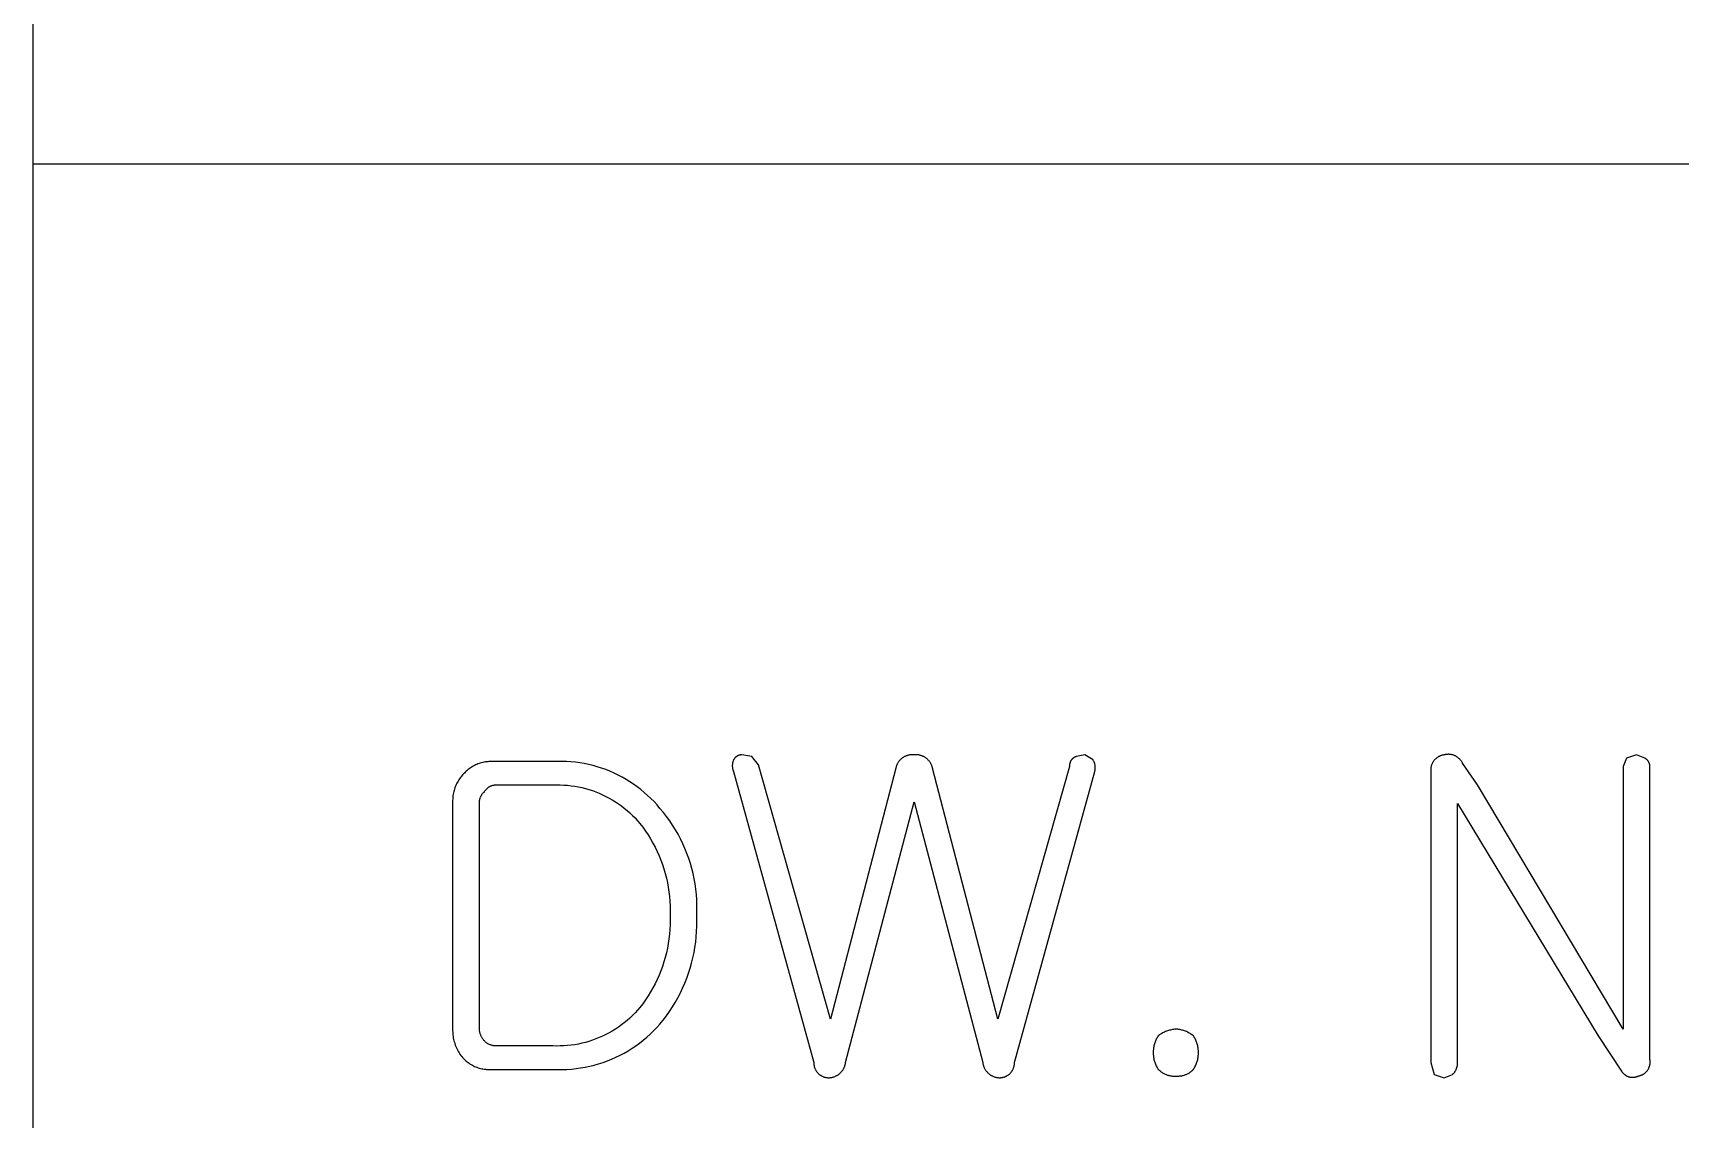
# Model space of a CAD drawing. Header units: millimetres. Extents: x 3033 to 5773, y 123 to 1487.
# Drawn here: x 3984.4 to 4035.1, y 318.4 to 351.9 of the extents above; entities that cross this region are included whole.
import ezdxf

# ---------------------------------------------------------------- set-up
doc = ezdxf.new("R2010")
doc.units = ezdxf.units.MM
doc.header["$MEASUREMENT"] = 0
doc.layers.add('____', color=5, linetype='Continuous')
doc.layers.add('TEX', color=70, linetype='Continuous')

msp = doc.modelspace()

# ---------------------------------------------------------------- linework, layer by layer
at = {"layer": '____'}
msp.add_line((3984.363, 385.348), (3984.363, 122.848), dxfattribs=at)
at = {"layer": 'TEX'}
for p, q in [((3984.363, 347.848), (4363.085, 347.848)), ((4005.998, 329.537), (4005.992, 329.53)), ((4006.005, 329.544), (4005.998, 329.537)), ((4006.011, 329.551), (4006.005, 329.544)), ((4006.018, 329.558), (4006.011, 329.551)), ((4006.025, 329.565), (4006.018, 329.558)), ((4006.032, 329.571), (4006.025, 329.565)), ((4006.04, 329.577), (4006.032, 329.571)), ((4006.048, 329.583), (4006.04, 329.577)), ((4006.055, 329.588), (4006.048, 329.583)), ((4006.063, 329.593), (4006.055, 329.588)), ((4006.072, 329.598), (4006.063, 329.593)), ((4006.08, 329.603), (4006.072, 329.598)), ((4006.089, 329.607), (4006.08, 329.603)), ((4006.097, 329.611), (4006.089, 329.607)), ((4006.106, 329.615), (4006.097, 329.611)), ((4006.115, 329.619), (4006.106, 329.615)), ((4006.124, 329.622), (4006.115, 329.619)), ((4006.133, 329.625), (4006.124, 329.622)), ((4006.143, 329.627), (4006.133, 329.625)), ((4006.152, 329.629), (4006.143, 329.627)), ((4006.161, 329.631), (4006.152, 329.629)), ((4006.171, 329.633), (4006.161, 329.631)), ((4006.18, 329.634), (4006.171, 329.633)), ((4006.19, 329.635), (4006.18, 329.634)), ((4006.199, 329.636), (4006.19, 329.635)), ((4006.209, 329.636), (4006.199, 329.636)), ((4006.219, 329.636), (4006.209, 329.636)), ((4006.528, 329.585), (4006.219, 329.636)), ((4006.734, 329.327), (4006.528, 329.585)), ((4011.158, 329.534), (4011.143, 329.523)), ((4011.172, 329.545), (4011.158, 329.534)), ((4011.187, 329.555), (4011.172, 329.545)), ((4011.202, 329.564), (4011.187, 329.555)), ((4011.217, 329.573), (4011.202, 329.564)), ((4011.233, 329.582), (4011.217, 329.573)), ((4011.249, 329.59), (4011.233, 329.582)), ((4011.266, 329.597), (4011.249, 329.59)), ((4011.282, 329.604), (4011.266, 329.597)), ((4011.299, 329.61), (4011.282, 329.604)), ((4011.316, 329.615), (4011.299, 329.61)), ((4011.333, 329.621), (4011.316, 329.615)), ((4011.35, 329.625), (4011.333, 329.621)), ((4011.368, 329.629), (4011.35, 329.625)), ((4011.385, 329.632), (4011.368, 329.629)), ((4011.403, 329.635), (4011.385, 329.632)), ((4011.421, 329.637), (4011.403, 329.635)), ((4011.439, 329.638), (4011.421, 329.637)), ((4011.456, 329.639), (4011.439, 329.638)), ((4011.474, 329.639), (4011.456, 329.639)), ((4011.492, 329.639), (4011.474, 329.639)), ((4011.51, 329.638), (4011.492, 329.639)), ((4011.528, 329.636), (4011.51, 329.638)), ((4011.546, 329.638), (4011.528, 329.636)), ((4011.564, 329.639), (4011.546, 329.638)), ((4011.581, 329.639), (4011.564, 329.639)), ((4011.599, 329.639), (4011.581, 329.639)), ((4011.617, 329.638), (4011.599, 329.639)), ((4011.635, 329.637), (4011.617, 329.638)), ((4011.653, 329.635), (4011.635, 329.637)), ((4011.67, 329.632), (4011.653, 329.635)), ((4011.688, 329.629), (4011.67, 329.632)), ((4011.705, 329.625), (4011.688, 329.629)), ((4011.723, 329.621), (4011.705, 329.625)), ((4011.74, 329.615), (4011.723, 329.621)), ((4011.757, 329.61), (4011.74, 329.615)), ((4011.774, 329.604), (4011.757, 329.61)), ((4011.79, 329.597), (4011.774, 329.604)), ((4011.807, 329.59), (4011.79, 329.597)), ((4011.823, 329.582), (4011.807, 329.59)), ((4011.838, 329.573), (4011.823, 329.582)), ((4011.854, 329.564), (4011.838, 329.573)), ((4011.869, 329.555), (4011.854, 329.564)), ((4011.884, 329.545), (4011.869, 329.555)), ((4011.898, 329.534), (4011.884, 329.545)), ((4011.912, 329.523), (4011.898, 329.534)), ((4016.433, 329.538), (4016.425, 329.532)), ((4016.441, 329.544), (4016.433, 329.538)), ((4016.449, 329.549), (4016.441, 329.544)), ((4016.457, 329.554), (4016.449, 329.549)), ((4016.465, 329.559), (4016.457, 329.554)), ((4016.474, 329.564), (4016.465, 329.559)), ((4016.483, 329.568), (4016.474, 329.564)), ((4016.491, 329.572), (4016.483, 329.568)), ((4016.5, 329.576), (4016.491, 329.572)), ((4016.509, 329.579), (4016.5, 329.576)), ((4016.519, 329.582), (4016.509, 329.579)), ((4016.528, 329.585), (4016.519, 329.582)), ((4016.786, 329.636), (4016.528, 329.585)), ((4017.043, 329.482), (4016.786, 329.636)), ((4027.63, 329.538), (4027.618, 329.528)), ((4027.643, 329.548), (4027.63, 329.538)), ((4027.657, 329.557), (4027.643, 329.548)), ((4027.67, 329.566), (4027.657, 329.557)), ((4027.684, 329.575), (4027.67, 329.566)), ((4027.698, 329.583), (4027.684, 329.575)), ((4027.713, 329.59), (4027.698, 329.583)), ((4027.727, 329.597), (4027.713, 329.59)), ((4027.742, 329.604), (4027.727, 329.597)), ((4027.758, 329.61), (4027.742, 329.604)), ((4027.773, 329.615), (4027.758, 329.61)), ((4027.788, 329.62), (4027.773, 329.615)), ((4027.804, 329.624), (4027.788, 329.62)), ((4027.82, 329.628), (4027.804, 329.624)), ((4027.836, 329.631), (4027.82, 329.628)), ((4027.852, 329.634), (4027.836, 329.631)), ((4027.868, 329.636), (4027.852, 329.634)), ((4027.884, 329.64), (4027.868, 329.636)), ((4027.901, 329.644), (4027.884, 329.64)), ((4027.918, 329.647), (4027.901, 329.644)), ((4027.934, 329.649), (4027.918, 329.647)), ((4027.951, 329.651), (4027.934, 329.649)), ((4027.968, 329.652), (4027.951, 329.651)), ((4027.985, 329.653), (4027.968, 329.652)), ((4028.002, 329.653), (4027.985, 329.653)), ((4028.019, 329.653), (4028.002, 329.653)), ((4028.035, 329.652), (4028.019, 329.653)), ((4028.052, 329.65), (4028.035, 329.652)), ((4028.069, 329.648), (4028.052, 329.65)), ((4028.086, 329.645), (4028.069, 329.648)), ((4028.102, 329.641), (4028.086, 329.645)), ((4028.119, 329.638), (4028.102, 329.641)), ((4028.135, 329.633), (4028.119, 329.638)), ((4028.151, 329.628), (4028.135, 329.633)), ((4028.167, 329.622), (4028.151, 329.628)), ((4028.183, 329.616), (4028.167, 329.622)), ((4028.198, 329.609), (4028.183, 329.616)), ((4028.213, 329.602), (4028.198, 329.609)), ((4028.228, 329.594), (4028.213, 329.602)), ((4028.243, 329.586), (4028.228, 329.594)), ((4028.257, 329.577), (4028.243, 329.586)), ((4028.271, 329.568), (4028.257, 329.577)), ((4028.285, 329.558), (4028.271, 329.568)), ((4028.299, 329.548), (4028.285, 329.558)), ((4028.312, 329.537), (4028.299, 329.548)), ((4028.324, 329.526), (4028.312, 329.537)), ((4033.487, 329.533), (4033.384, 329.275)), ((4033.796, 329.636), (4033.487, 329.533)), ((4034.054, 329.533), (4033.796, 329.636)), ((4034.062, 329.529), (4034.054, 329.533)), ((3997.636, 329.047), (3997.61, 329.018)), ((3997.662, 329.076), (3997.636, 329.047)), ((3997.689, 329.104), (3997.662, 329.076)), ((3997.717, 329.131), (3997.689, 329.104)), ((3997.746, 329.157), (3997.717, 329.131)), ((3997.776, 329.182), (3997.746, 329.157)), ((3997.807, 329.206), (3997.776, 329.182)), ((3997.839, 329.228), (3997.807, 329.206)), ((3997.871, 329.25), (3997.839, 329.228)), ((3997.904, 329.271), (3997.871, 329.25)), ((3997.938, 329.29), (3997.904, 329.271)), ((3997.973, 329.308), (3997.938, 329.29)), ((3998.008, 329.326), (3997.973, 329.308)), ((3998.043, 329.341), (3998.008, 329.326)), ((3998.08, 329.356), (3998.043, 329.341)), ((3998.116, 329.369), (3998.08, 329.356)), ((3998.153, 329.381), (3998.116, 329.369)), ((3998.191, 329.392), (3998.153, 329.381)), ((3998.229, 329.402), (3998.191, 329.392)), ((3998.267, 329.41), (3998.229, 329.402)), ((3998.305, 329.417), (3998.267, 329.41)), ((3998.344, 329.422), (3998.305, 329.417)), ((3998.382, 329.426), (3998.344, 329.422)), ((3998.421, 329.429), (3998.382, 329.426)), ((3998.46, 329.431), (3998.421, 329.429)), ((3998.499, 329.431), (3998.46, 329.431)), ((3998.538, 329.43), (3998.499, 329.431)), ((4000.394, 329.43), (3998.538, 329.43)), ((4000.532, 329.435), (4000.394, 329.43)), ((4000.671, 329.436), (4000.532, 329.435)), ((4000.809, 329.432), (4000.671, 329.436)), ((4000.947, 329.423), (4000.809, 329.432)), ((4001.085, 329.409), (4000.947, 329.423)), ((4001.222, 329.39), (4001.085, 329.409)), ((4001.358, 329.367), (4001.222, 329.39)), ((4001.494, 329.339), (4001.358, 329.367)), ((4001.628, 329.306), (4001.494, 329.339)), ((4001.761, 329.269), (4001.628, 329.306)), ((4001.893, 329.227), (4001.761, 329.269)), ((4002.023, 329.18), (4001.893, 329.227)), ((4002.152, 329.129), (4002.023, 329.18)), ((4002.279, 329.074), (4002.152, 329.129)), ((4002.404, 329.014), (4002.279, 329.074)), ((4005.923, 329.323), (4005.922, 329.309)), ((4005.922, 329.309), (4005.922, 329.294)), ((4005.922, 329.294), (4005.923, 329.279)), ((4005.924, 329.338), (4005.923, 329.323)), ((4005.923, 329.279), (4005.924, 329.264)), ((4005.925, 329.353), (4005.924, 329.338)), ((4005.924, 329.264), (4005.925, 329.249)), ((4005.927, 329.368), (4005.925, 329.353)), ((4005.925, 329.249), (4005.927, 329.234)), ((4005.93, 329.382), (4005.927, 329.368)), ((4005.927, 329.234), (4005.93, 329.22)), ((4005.933, 329.397), (4005.93, 329.382)), ((4005.93, 329.22), (4005.933, 329.205)), ((4005.936, 329.411), (4005.933, 329.397)), ((4005.933, 329.205), (4005.936, 329.191)), ((4005.94, 329.426), (4005.936, 329.411)), ((4005.936, 329.191), (4005.94, 329.176)), ((4005.945, 329.44), (4005.94, 329.426)), ((4005.94, 329.176), (4005.945, 329.162)), ((4005.95, 329.454), (4005.945, 329.44)), ((4005.945, 329.162), (4005.95, 329.148)), ((4005.955, 329.468), (4005.95, 329.454)), ((4005.95, 329.148), (4005.955, 329.134)), ((4005.961, 329.482), (4005.955, 329.468)), ((4005.955, 329.134), (4005.961, 329.121)), ((4005.965, 329.49), (4005.961, 329.482)), ((4005.961, 329.121), (4008.435, 320.152)), ((4005.97, 329.498), (4005.965, 329.49)), ((4005.975, 329.506), (4005.97, 329.498)), ((4005.981, 329.514), (4005.975, 329.506)), ((4005.986, 329.522), (4005.981, 329.514)), ((4005.992, 329.53), (4005.986, 329.522)), ((4008.951, 321.492), (4006.734, 329.327)), ((4010.961, 329.224), (4008.951, 321.492)), ((4010.965, 329.241), (4010.961, 329.224)), ((4010.969, 329.259), (4010.965, 329.241)), ((4010.974, 329.276), (4010.969, 329.259)), ((4010.98, 329.293), (4010.974, 329.276)), ((4010.986, 329.309), (4010.98, 329.293)), ((4010.993, 329.326), (4010.986, 329.309)), ((4011.001, 329.342), (4010.993, 329.326)), ((4011.009, 329.358), (4011.001, 329.342)), ((4011.017, 329.374), (4011.009, 329.358)), ((4011.026, 329.389), (4011.017, 329.374)), ((4011.036, 329.404), (4011.026, 329.389)), ((4011.046, 329.419), (4011.036, 329.404)), ((4011.056, 329.434), (4011.046, 329.419)), ((4011.068, 329.448), (4011.056, 329.434)), ((4011.079, 329.461), (4011.068, 329.448)), ((4011.091, 329.475), (4011.079, 329.461)), ((4011.104, 329.487), (4011.091, 329.475)), ((4011.116, 329.5), (4011.104, 329.487)), ((4011.13, 329.512), (4011.116, 329.5)), ((4011.143, 329.523), (4011.13, 329.512)), ((4011.926, 329.512), (4011.912, 329.523)), ((4011.939, 329.5), (4011.926, 329.512)), ((4011.952, 329.487), (4011.939, 329.5)), ((4011.965, 329.475), (4011.952, 329.487)), ((4011.977, 329.461), (4011.965, 329.475)), ((4011.988, 329.448), (4011.977, 329.461)), ((4011.999, 329.434), (4011.988, 329.448)), ((4012.01, 329.419), (4011.999, 329.434)), ((4012.02, 329.404), (4012.01, 329.419)), ((4012.03, 329.389), (4012.02, 329.404)), ((4012.039, 329.374), (4012.03, 329.389)), ((4012.047, 329.358), (4012.039, 329.374)), ((4012.055, 329.342), (4012.047, 329.358)), ((4012.062, 329.326), (4012.055, 329.342)), ((4012.069, 329.309), (4012.062, 329.326)), ((4012.076, 329.293), (4012.069, 329.309)), ((4012.081, 329.276), (4012.076, 329.293)), ((4012.086, 329.259), (4012.081, 329.276)), ((4012.091, 329.241), (4012.086, 329.259)), ((4012.095, 329.224), (4012.091, 329.241)), ((4014.105, 321.492), (4012.095, 329.224)), ((4016.322, 329.275), (4014.105, 321.492)), ((4014.621, 320.152), (4017.095, 329.121)), ((4016.32, 329.324), (4016.319, 329.314)), ((4016.319, 329.314), (4016.319, 329.304)), ((4016.319, 329.304), (4016.32, 329.295)), ((4016.321, 329.343), (4016.32, 329.333)), ((4016.32, 329.333), (4016.32, 329.324)), ((4016.32, 329.295), (4016.321, 329.285)), ((4016.322, 329.352), (4016.321, 329.343)), ((4016.321, 329.285), (4016.322, 329.275)), ((4016.324, 329.362), (4016.322, 329.352)), ((4016.326, 329.371), (4016.324, 329.362)), ((4016.328, 329.381), (4016.326, 329.371)), ((4016.33, 329.39), (4016.328, 329.381)), ((4016.333, 329.399), (4016.33, 329.39)), ((4016.336, 329.408), (4016.333, 329.399)), ((4016.34, 329.417), (4016.336, 329.408)), ((4016.344, 329.426), (4016.34, 329.417)), ((4016.348, 329.435), (4016.344, 329.426)), ((4016.352, 329.444), (4016.348, 329.435)), ((4016.357, 329.452), (4016.352, 329.444)), ((4016.362, 329.461), (4016.357, 329.452)), ((4016.367, 329.469), (4016.362, 329.461)), ((4016.372, 329.477), (4016.367, 329.469)), ((4016.378, 329.484), (4016.372, 329.477)), ((4016.384, 329.492), (4016.378, 329.484)), ((4016.39, 329.499), (4016.384, 329.492)), ((4016.397, 329.506), (4016.39, 329.499)), ((4016.404, 329.513), (4016.397, 329.506)), ((4016.411, 329.52), (4016.404, 329.513)), ((4016.418, 329.526), (4016.411, 329.52)), ((4016.425, 329.532), (4016.418, 329.526)), ((4017.051, 329.468), (4017.043, 329.482)), ((4017.059, 329.454), (4017.051, 329.468)), ((4017.066, 329.44), (4017.059, 329.454)), ((4017.073, 329.426), (4017.066, 329.44)), ((4017.079, 329.412), (4017.073, 329.426)), ((4017.084, 329.397), (4017.079, 329.412)), ((4017.089, 329.383), (4017.084, 329.397)), ((4017.094, 329.368), (4017.089, 329.383)), ((4017.098, 329.353), (4017.094, 329.368)), ((4017.095, 329.121), (4017.099, 329.136)), ((4017.102, 329.337), (4017.098, 329.353)), ((4017.099, 329.136), (4017.102, 329.151)), ((4017.105, 329.322), (4017.102, 329.337)), ((4017.102, 329.151), (4017.105, 329.166)), ((4017.107, 329.307), (4017.105, 329.322)), ((4017.105, 329.166), (4017.108, 329.182)), ((4017.109, 329.291), (4017.107, 329.307)), ((4017.108, 329.182), (4017.109, 329.197)), ((4017.11, 329.275), (4017.109, 329.291)), ((4017.109, 329.197), (4017.111, 329.213)), ((4017.111, 329.26), (4017.11, 329.275)), ((4017.112, 329.244), (4017.111, 329.26)), ((4017.111, 329.229), (4017.112, 329.244)), ((4017.111, 329.213), (4017.111, 329.229)), ((4027.454, 329.202), (4027.453, 329.186)), ((4027.453, 329.186), (4027.453, 329.169)), ((4027.453, 329.169), (4027.453, 329.153)), ((4027.453, 329.153), (4027.454, 329.137)), ((4027.455, 329.218), (4027.454, 329.202)), ((4027.454, 329.137), (4027.456, 329.121)), ((4027.457, 329.234), (4027.455, 329.218)), ((4027.456, 329.121), (4027.456, 320.152)), ((4027.46, 329.25), (4027.457, 329.234)), ((4027.463, 329.266), (4027.46, 329.25)), ((4027.466, 329.282), (4027.463, 329.266)), ((4027.471, 329.298), (4027.466, 329.282)), ((4027.475, 329.314), (4027.471, 329.298)), ((4027.481, 329.329), (4027.475, 329.314)), ((4027.486, 329.344), (4027.481, 329.329)), ((4027.493, 329.359), (4027.486, 329.344)), ((4027.499, 329.374), (4027.493, 329.359)), ((4027.507, 329.389), (4027.499, 329.374)), ((4027.515, 329.403), (4027.507, 329.389)), ((4027.523, 329.417), (4027.515, 329.403)), ((4027.532, 329.431), (4027.523, 329.417)), ((4027.541, 329.444), (4027.532, 329.431)), ((4027.551, 329.457), (4027.541, 329.444)), ((4027.561, 329.47), (4027.551, 329.457)), ((4027.571, 329.482), (4027.561, 329.47)), ((4027.582, 329.494), (4027.571, 329.482)), ((4027.594, 329.506), (4027.582, 329.494)), ((4027.606, 329.517), (4027.594, 329.506)), ((4027.618, 329.528), (4027.606, 329.517)), ((4028.337, 329.515), (4028.324, 329.526)), ((4028.349, 329.503), (4028.337, 329.515)), ((4028.36, 329.49), (4028.349, 329.503)), ((4028.371, 329.477), (4028.36, 329.49)), ((4028.382, 329.464), (4028.371, 329.477)), ((4028.392, 329.451), (4028.382, 329.464)), ((4028.401, 329.437), (4028.392, 329.451)), ((4028.411, 329.423), (4028.401, 329.437)), ((4028.419, 329.408), (4028.411, 329.423)), ((4028.427, 329.393), (4028.419, 329.408)), ((4028.435, 329.378), (4028.427, 329.393)), ((4028.899, 328.708), (4028.435, 329.378)), ((4033.384, 329.275), (4033.384, 321.183)), ((4034.07, 329.524), (4034.062, 329.529)), ((4034.079, 329.519), (4034.07, 329.524)), ((4034.087, 329.513), (4034.079, 329.519)), ((4034.094, 329.508), (4034.087, 329.513)), ((4034.102, 329.502), (4034.094, 329.508)), ((4034.109, 329.496), (4034.102, 329.502)), ((4034.117, 329.489), (4034.109, 329.496)), ((4034.124, 329.483), (4034.117, 329.489)), ((4034.13, 329.476), (4034.124, 329.483)), ((4034.137, 329.469), (4034.13, 329.476)), ((4034.143, 329.462), (4034.137, 329.469)), ((4034.149, 329.454), (4034.143, 329.462)), ((4034.155, 329.446), (4034.149, 329.454)), ((4034.16, 329.439), (4034.155, 329.446)), ((4034.165, 329.43), (4034.16, 329.439)), ((4034.17, 329.422), (4034.165, 329.43)), ((4034.175, 329.414), (4034.17, 329.422)), ((4034.179, 329.405), (4034.175, 329.414)), ((4034.183, 329.397), (4034.179, 329.405)), ((4034.187, 329.388), (4034.183, 329.397)), ((4034.191, 329.379), (4034.187, 329.388)), ((4034.194, 329.37), (4034.191, 329.379)), ((4034.197, 329.361), (4034.194, 329.37)), ((4034.199, 329.351), (4034.197, 329.361)), ((4034.202, 329.342), (4034.199, 329.351)), ((4034.204, 329.333), (4034.202, 329.342)), ((4034.205, 329.323), (4034.204, 329.333)), ((4034.206, 329.314), (4034.205, 329.323)), ((4034.207, 329.304), (4034.206, 329.314)), ((4034.208, 329.295), (4034.207, 329.304)), ((4034.208, 329.285), (4034.208, 329.295)), ((4034.208, 329.275), (4034.208, 329.285)), ((4034.208, 320.255), (4034.208, 329.275)), ((3997.345, 328.542), (3997.335, 328.504)), ((3997.356, 328.58), (3997.345, 328.542)), ((3997.368, 328.617), (3997.356, 328.58)), ((3997.382, 328.654), (3997.368, 328.617)), ((3997.397, 328.69), (3997.382, 328.654)), ((3997.413, 328.726), (3997.397, 328.69)), ((3997.431, 328.761), (3997.413, 328.726)), ((3997.449, 328.796), (3997.431, 328.761)), ((3997.469, 328.83), (3997.449, 328.796)), ((3997.49, 328.863), (3997.469, 328.83)), ((3997.512, 328.895), (3997.49, 328.863)), ((3997.535, 328.927), (3997.512, 328.895)), ((3997.559, 328.958), (3997.535, 328.927)), ((3997.584, 328.988), (3997.559, 328.958)), ((3997.61, 329.018), (3997.584, 328.988)), ((3998.288, 328.514), (3998.296, 328.526)), ((3998.296, 328.526), (3998.304, 328.538)), ((3998.304, 328.538), (3998.313, 328.55)), ((3998.313, 328.55), (3998.322, 328.561)), ((3998.322, 328.561), (3998.331, 328.572)), ((3998.331, 328.572), (3998.341, 328.582)), ((3998.341, 328.582), (3998.351, 328.593)), ((3998.351, 328.593), (3998.361, 328.602)), ((3998.361, 328.602), (3998.372, 328.612)), ((3998.372, 328.612), (3998.383, 328.621)), ((3998.383, 328.621), (3998.395, 328.63)), ((3998.395, 328.63), (3998.406, 328.638)), ((3998.406, 328.638), (3998.418, 328.646)), ((3998.418, 328.646), (3998.43, 328.653)), ((3998.43, 328.653), (3998.443, 328.661)), ((3998.443, 328.661), (3998.456, 328.667)), ((3998.456, 328.667), (3998.469, 328.673)), ((3998.469, 328.673), (3998.482, 328.679)), ((3998.482, 328.679), (3998.495, 328.684)), ((3998.495, 328.684), (3998.509, 328.689)), ((3998.509, 328.689), (3998.522, 328.694)), ((3998.522, 328.694), (3998.536, 328.698)), ((3998.536, 328.698), (3998.55, 328.701)), ((3998.55, 328.701), (3998.564, 328.704)), ((3998.564, 328.704), (3998.578, 328.706)), ((3998.578, 328.706), (3998.593, 328.708)), ((3998.593, 328.708), (3998.607, 328.71)), ((3998.607, 328.71), (3998.621, 328.711)), ((3998.621, 328.711), (3998.636, 328.711)), ((3998.636, 328.711), (3998.65, 328.711)), ((3998.65, 328.711), (3998.664, 328.711)), ((3998.664, 328.711), (3998.679, 328.71)), ((3998.679, 328.71), (3998.693, 328.708)), ((3998.693, 328.708), (4000.394, 328.708)), ((4000.394, 328.708), (4000.506, 328.711)), ((4000.506, 328.711), (4000.619, 328.711)), ((4000.619, 328.711), (4000.731, 328.706)), ((4000.731, 328.706), (4000.843, 328.698)), ((4000.843, 328.698), (4000.955, 328.685)), ((4000.955, 328.685), (4001.067, 328.669)), ((4001.067, 328.669), (4001.177, 328.649)), ((4001.177, 328.649), (4001.287, 328.626)), ((4001.287, 328.626), (4001.396, 328.599)), ((4001.396, 328.599), (4001.504, 328.567)), ((4001.504, 328.567), (4001.611, 328.533)), ((4001.611, 328.533), (4001.717, 328.494)), ((4002.526, 328.95), (4002.404, 329.014)), ((4002.647, 328.882), (4002.526, 328.95)), ((4002.764, 328.809), (4002.647, 328.882)), ((4002.88, 328.733), (4002.764, 328.809)), ((4002.992, 328.652), (4002.88, 328.733)), ((4003.102, 328.568), (4002.992, 328.652)), ((4003.209, 328.48), (4003.102, 328.568)), ((4033.384, 321.183), (4028.899, 328.708)), ((3997.302, 328.271), (3997.301, 328.232)), ((3997.301, 328.232), (3997.301, 328.193)), ((3997.301, 328.193), (3997.301, 321.183)), ((3997.304, 328.311), (3997.302, 328.271)), ((3997.307, 328.35), (3997.304, 328.311)), ((3997.312, 328.389), (3997.307, 328.35)), ((3997.318, 328.427), (3997.312, 328.389)), ((3997.326, 328.466), (3997.318, 328.427)), ((3997.335, 328.504), (3997.326, 328.466)), ((3998.126, 328.174), (3998.127, 328.19)), ((3998.126, 328.158), (3998.126, 328.174)), ((3998.126, 328.141), (3998.126, 328.158)), ((3998.126, 321.234), (3998.126, 328.141)), ((3998.127, 328.19), (3998.128, 328.206)), ((3998.128, 328.206), (3998.131, 328.222)), ((3998.131, 328.222), (3998.133, 328.238)), ((3998.133, 328.238), (3998.136, 328.254)), ((3998.136, 328.254), (3998.14, 328.27)), ((3998.14, 328.27), (3998.144, 328.285)), ((3998.144, 328.285), (3998.149, 328.301)), ((3998.149, 328.301), (3998.154, 328.316)), ((3998.154, 328.316), (3998.16, 328.331)), ((3998.16, 328.331), (3998.167, 328.346)), ((3998.167, 328.346), (3998.174, 328.361)), ((3998.174, 328.361), (3998.181, 328.375)), ((3998.181, 328.375), (3998.189, 328.389)), ((3998.189, 328.389), (3998.197, 328.403)), ((3998.197, 328.403), (3998.206, 328.417)), ((3998.206, 328.417), (3998.215, 328.43)), ((3998.215, 328.43), (3998.225, 328.443)), ((3998.225, 328.443), (3998.235, 328.456)), ((3998.235, 328.456), (3998.246, 328.468)), ((3998.246, 328.468), (3998.257, 328.48)), ((3998.257, 328.48), (3998.269, 328.491)), ((3998.269, 328.491), (3998.28, 328.502)), ((3998.28, 328.502), (3998.288, 328.514)), ((4001.717, 328.494), (4001.822, 328.452)), ((4001.822, 328.452), (4001.924, 328.407)), ((4001.924, 328.407), (4002.026, 328.358)), ((4002.026, 328.358), (4002.125, 328.305)), ((4002.125, 328.305), (4002.223, 328.25)), ((4002.223, 328.25), (4002.319, 328.191)), ((4002.319, 328.191), (4002.412, 328.128)), ((4002.412, 328.128), (4002.504, 328.063)), ((4002.504, 328.063), (4002.593, 327.994)), ((4003.312, 328.388), (4003.209, 328.48)), ((4003.413, 328.293), (4003.312, 328.388)), ((4003.509, 328.194), (4003.413, 328.293)), ((4003.603, 328.092), (4003.509, 328.194)), ((4003.693, 327.987), (4003.603, 328.092)), ((4009.414, 320.152), (4011.528, 328.193)), ((4011.528, 328.193), (4013.641, 320.152)), ((4028.28, 320.152), (4028.28, 328.141)), ((4028.28, 328.141), (4032.61, 320.976)), ((4002.593, 327.994), (4002.68, 327.923)), ((4002.68, 327.923), (4002.764, 327.848)), ((4002.764, 327.848), (4002.846, 327.771)), ((4002.846, 327.771), (4002.925, 327.691)), ((4002.925, 327.691), (4003.001, 327.608)), ((4003.001, 327.608), (4003.074, 327.523)), ((4003.074, 327.523), (4003.163, 327.408)), ((4003.797, 327.862), (4003.693, 327.987)), ((4003.897, 327.734), (4003.797, 327.862)), ((4003.992, 327.602), (4003.897, 327.734)), ((4004.083, 327.467), (4003.992, 327.602)), ((4003.163, 327.408), (4003.247, 327.29)), ((4003.247, 327.29), (4003.328, 327.169)), ((4003.328, 327.169), (4003.404, 327.046)), ((4003.404, 327.046), (4003.477, 326.92)), ((4004.169, 327.329), (4004.083, 327.467)), ((4004.25, 327.189), (4004.169, 327.329)), ((4004.326, 327.045), (4004.25, 327.189)), ((4004.397, 326.899), (4004.326, 327.045)), ((4003.477, 326.92), (4003.544, 326.792)), ((4003.544, 326.792), (4003.608, 326.661)), ((4003.608, 326.661), (4003.667, 326.529)), ((4003.667, 326.529), (4003.721, 326.394)), ((4004.463, 326.75), (4004.397, 326.899)), ((4004.524, 326.6), (4004.463, 326.75)), ((4004.579, 326.447), (4004.524, 326.6)), ((4003.721, 326.394), (4003.771, 326.258)), ((4003.771, 326.258), (4003.816, 326.12)), ((4003.816, 326.12), (4003.856, 325.98)), ((4003.856, 325.98), (4003.892, 325.84)), ((4004.63, 326.292), (4004.579, 326.447)), ((4004.674, 326.136), (4004.63, 326.292)), ((4004.714, 325.979), (4004.674, 326.136)), ((4004.747, 325.82), (4004.714, 325.979)), ((4003.892, 325.84), (4003.923, 325.698)), ((4003.923, 325.698), (4003.949, 325.555)), ((4003.949, 325.555), (4003.97, 325.412)), ((4004.776, 325.66), (4004.747, 325.82)), ((4004.798, 325.499), (4004.776, 325.66)), ((4004.815, 325.337), (4004.798, 325.499)), ((4003.97, 325.412), (4003.986, 325.267)), ((4003.986, 325.267), (4003.998, 325.123)), ((4003.998, 325.123), (4004.004, 324.978)), ((4004.004, 324.978), (4004.006, 324.833)), ((4004.827, 325.175), (4004.815, 325.337)), ((4004.832, 325.013), (4004.827, 325.175)), ((4004.832, 324.85), (4004.832, 325.013)), ((4004.006, 324.833), (4004.002, 324.688)), ((4004.002, 324.688), (4004.006, 324.543)), ((4004.006, 324.543), (4004.004, 324.398)), ((4004.827, 324.688), (4004.832, 324.85)), ((4004.831, 324.523), (4004.827, 324.688)), ((4004.83, 324.359), (4004.831, 324.523)), ((4003.97, 323.964), (4003.949, 323.82)), ((4003.986, 324.108), (4003.97, 323.964)), ((4003.998, 324.253), (4003.986, 324.108)), ((4004.004, 324.398), (4003.998, 324.253)), ((4004.794, 323.867), (4004.811, 324.03)), ((4004.811, 324.03), (4004.823, 324.194)), ((4004.823, 324.194), (4004.83, 324.359)), ((4003.892, 323.536), (4003.856, 323.395)), ((4003.923, 323.677), (4003.892, 323.536)), ((4003.949, 323.82), (4003.923, 323.677)), ((4004.708, 323.381), (4004.742, 323.542)), ((4004.742, 323.542), (4004.77, 323.704)), ((4004.77, 323.704), (4004.794, 323.867)), ((4003.721, 322.981), (4003.667, 322.847)), ((4003.771, 323.118), (4003.721, 322.981)), ((4003.816, 323.256), (4003.771, 323.118)), ((4003.856, 323.395), (4003.816, 323.256)), ((4004.573, 322.906), (4004.623, 323.063)), ((4004.623, 323.063), (4004.668, 323.221)), ((4004.668, 323.221), (4004.708, 323.381)), ((4003.477, 322.455), (4003.404, 322.33)), ((4003.544, 322.584), (4003.477, 322.455)), ((4003.608, 322.714), (4003.544, 322.584)), ((4003.667, 322.847), (4003.608, 322.714)), ((4004.321, 322.299), (4004.392, 322.448)), ((4004.392, 322.448), (4004.457, 322.598)), ((4004.457, 322.598), (4004.518, 322.751)), ((4004.518, 322.751), (4004.573, 322.906)), ((4003.163, 321.968), (4003.074, 321.853)), ((4003.247, 322.085), (4003.163, 321.968)), ((4003.328, 322.206), (4003.247, 322.085)), ((4003.404, 322.33), (4003.328, 322.206)), ((4004.08, 321.869), (4004.165, 322.01)), ((4004.165, 322.01), (4004.245, 322.153)), ((4004.245, 322.153), (4004.321, 322.299)), ((4002.68, 321.453), (4002.593, 321.381)), ((4002.764, 321.527), (4002.68, 321.453)), ((4002.846, 321.605), (4002.764, 321.527)), ((4002.925, 321.685), (4002.846, 321.605)), ((4003.001, 321.767), (4002.925, 321.685)), ((4003.074, 321.853), (4003.001, 321.767)), ((4003.693, 321.337), (4003.796, 321.465)), ((4003.796, 321.465), (4003.895, 321.597)), ((4003.895, 321.597), (4003.99, 321.731)), ((4003.99, 321.731), (4004.08, 321.869)), ((3997.301, 321.183), (3997.301, 321.137)), ((3997.301, 321.137), (3997.302, 321.092)), ((3997.302, 321.092), (3997.305, 321.047)), ((3997.305, 321.047), (3997.309, 321.002)), ((3997.309, 321.002), (3997.315, 320.957)), ((3997.315, 320.957), (3997.322, 320.912)), ((3997.322, 320.912), (3997.331, 320.868)), ((3998.126, 321.214), (3998.126, 321.234)), ((3998.126, 321.195), (3998.126, 321.214)), ((3998.127, 321.175), (3998.126, 321.195)), ((3998.129, 321.156), (3998.127, 321.175)), ((3998.131, 321.136), (3998.129, 321.156)), ((3998.134, 321.117), (3998.131, 321.136)), ((3998.138, 321.098), (3998.134, 321.117)), ((3998.143, 321.078), (3998.138, 321.098)), ((3998.148, 321.059), (3998.143, 321.078)), ((3998.153, 321.041), (3998.148, 321.059)), ((3998.16, 321.022), (3998.153, 321.041)), ((3998.166, 321.004), (3998.16, 321.022)), ((3998.174, 320.986), (3998.166, 321.004)), ((3998.182, 320.968), (3998.174, 320.986)), ((3998.191, 320.95), (3998.182, 320.968)), ((3998.2, 320.933), (3998.191, 320.95)), ((3998.21, 320.916), (3998.2, 320.933)), ((3998.22, 320.899), (3998.21, 320.916)), ((4001.822, 320.923), (4001.717, 320.881)), ((4001.924, 320.969), (4001.822, 320.923)), ((4002.026, 321.018), (4001.924, 320.969)), ((4002.125, 321.07), (4002.026, 321.018)), ((4002.223, 321.126), (4002.125, 321.07)), ((4002.319, 321.185), (4002.223, 321.126)), ((4002.412, 321.247), (4002.319, 321.185)), ((4002.504, 321.313), (4002.412, 321.247)), ((4002.593, 321.381), (4002.504, 321.313)), ((4003.179, 320.845), (4003.289, 320.936)), ((4003.289, 320.936), (4003.395, 321.031)), ((4003.395, 321.031), (4003.498, 321.13)), ((4003.498, 321.13), (4003.597, 321.232)), ((4003.597, 321.232), (4003.693, 321.337)), ((4019.021, 320.925), (4019.006, 320.899)), ((4019.037, 320.951), (4019.021, 320.925)), ((4019.054, 320.976), (4019.037, 320.951)), ((4019.079, 320.996), (4019.054, 320.976)), ((4019.105, 321.015), (4019.079, 320.996)), ((4019.132, 321.033), (4019.105, 321.015)), ((4019.16, 321.05), (4019.132, 321.033)), ((4019.188, 321.066), (4019.16, 321.05)), ((4019.216, 321.081), (4019.188, 321.066)), ((4019.245, 321.095), (4019.216, 321.081)), ((4019.275, 321.109), (4019.245, 321.095)), ((4019.305, 321.121), (4019.275, 321.109)), ((4019.335, 321.132), (4019.305, 321.121)), ((4019.366, 321.142), (4019.335, 321.132)), ((4019.397, 321.151), (4019.366, 321.142)), ((4019.429, 321.158), (4019.397, 321.151)), ((4019.46, 321.165), (4019.429, 321.158)), ((4019.492, 321.171), (4019.46, 321.165)), ((4019.524, 321.175), (4019.492, 321.171)), ((4019.556, 321.179), (4019.524, 321.175)), ((4019.588, 321.181), (4019.556, 321.179)), ((4019.621, 321.183), (4019.588, 321.181)), ((4019.652, 321.18), (4019.621, 321.183)), ((4019.683, 321.176), (4019.652, 321.18)), ((4019.714, 321.171), (4019.683, 321.176)), ((4019.745, 321.165), (4019.714, 321.171)), ((4019.775, 321.158), (4019.745, 321.165)), ((4019.805, 321.15), (4019.775, 321.158)), ((4019.835, 321.141), (4019.805, 321.15)), ((4019.865, 321.131), (4019.835, 321.141)), ((4019.894, 321.119), (4019.865, 321.131)), ((4019.923, 321.107), (4019.894, 321.119)), ((4019.952, 321.094), (4019.923, 321.107)), ((4019.98, 321.08), (4019.952, 321.094)), ((4020.007, 321.065), (4019.98, 321.08)), ((4020.034, 321.049), (4020.007, 321.065)), ((4020.061, 321.032), (4020.034, 321.049)), ((4020.086, 321.014), (4020.061, 321.032)), ((4020.112, 320.996), (4020.086, 321.014)), ((4020.136, 320.976), (4020.112, 320.996)), ((4020.153, 320.951), (4020.136, 320.976)), ((4020.169, 320.925), (4020.153, 320.951)), ((4020.184, 320.899), (4020.169, 320.925)), ((4032.61, 320.976), (4033.332, 319.894)), ((3997.331, 320.868), (3997.342, 320.824)), ((3997.342, 320.824), (3997.354, 320.78)), ((3997.354, 320.78), (3997.367, 320.737)), ((3997.367, 320.737), (3997.383, 320.695)), ((3997.383, 320.695), (3997.399, 320.652)), ((3997.399, 320.652), (3997.417, 320.611)), ((3997.417, 320.611), (3997.436, 320.57)), ((3997.436, 320.57), (3997.457, 320.53)), ((3997.457, 320.53), (3997.48, 320.49)), ((3997.48, 320.49), (3997.503, 320.452)), ((3997.503, 320.452), (3997.528, 320.414)), ((3997.528, 320.414), (3997.554, 320.377)), ((3998.231, 320.883), (3998.22, 320.899)), ((3998.243, 320.867), (3998.231, 320.883)), ((3998.255, 320.851), (3998.243, 320.867)), ((3998.267, 320.836), (3998.255, 320.851)), ((3998.28, 320.822), (3998.267, 320.836)), ((3998.293, 320.809), (3998.28, 320.822)), ((3998.306, 320.797), (3998.293, 320.809)), ((3998.319, 320.786), (3998.306, 320.797)), ((3998.332, 320.775), (3998.319, 320.786)), ((3998.346, 320.764), (3998.332, 320.775)), ((3998.36, 320.754), (3998.346, 320.764)), ((3998.375, 320.744), (3998.36, 320.754)), ((3998.39, 320.735), (3998.375, 320.744)), ((3998.405, 320.726), (3998.39, 320.735)), ((3998.421, 320.718), (3998.405, 320.726)), ((3998.437, 320.711), (3998.421, 320.718)), ((3998.453, 320.704), (3998.437, 320.711)), ((3998.469, 320.697), (3998.453, 320.704)), ((3998.486, 320.691), (3998.469, 320.697)), ((3998.502, 320.686), (3998.486, 320.691)), ((3998.519, 320.681), (3998.502, 320.686)), ((3998.536, 320.677), (3998.519, 320.681)), ((3998.553, 320.674), (3998.536, 320.677)), ((3998.571, 320.671), (3998.553, 320.674)), ((3998.588, 320.668), (3998.571, 320.671)), ((3998.605, 320.667), (3998.588, 320.668)), ((3998.623, 320.666), (3998.605, 320.667)), ((3998.64, 320.665), (3998.623, 320.666)), ((3998.658, 320.665), (3998.64, 320.665)), ((3998.675, 320.666), (3998.658, 320.665)), ((3998.693, 320.667), (3998.675, 320.666)), ((4000.394, 320.667), (3998.693, 320.667)), ((4000.506, 320.664), (4000.394, 320.667)), ((4000.619, 320.665), (4000.506, 320.664)), ((4000.731, 320.669), (4000.619, 320.665)), ((4000.843, 320.678), (4000.731, 320.669)), ((4000.955, 320.69), (4000.843, 320.678)), ((4001.067, 320.706), (4000.955, 320.69)), ((4001.177, 320.726), (4001.067, 320.706)), ((4001.287, 320.75), (4001.177, 320.726)), ((4001.396, 320.777), (4001.287, 320.75)), ((4001.504, 320.808), (4001.396, 320.777)), ((4001.611, 320.843), (4001.504, 320.808)), ((4001.717, 320.881), (4001.611, 320.843)), ((4002.462, 320.382), (4002.588, 320.449)), ((4002.588, 320.449), (4002.711, 320.519)), ((4002.711, 320.519), (4002.833, 320.595)), ((4002.833, 320.595), (4002.951, 320.674)), ((4002.951, 320.674), (4003.066, 320.757)), ((4003.066, 320.757), (4003.179, 320.845)), ((4018.9, 320.522), (4018.899, 320.491)), ((4018.899, 320.491), (4018.899, 320.461)), ((4018.899, 320.461), (4018.899, 320.431)), ((4018.899, 320.431), (4018.9, 320.4)), ((4018.902, 320.552), (4018.9, 320.522)), ((4018.9, 320.4), (4018.902, 320.37)), ((4018.905, 320.582), (4018.902, 320.552)), ((4018.909, 320.612), (4018.905, 320.582)), ((4018.914, 320.642), (4018.909, 320.612)), ((4018.92, 320.672), (4018.914, 320.642)), ((4018.927, 320.702), (4018.92, 320.672)), ((4018.936, 320.731), (4018.927, 320.702)), ((4018.945, 320.76), (4018.936, 320.731)), ((4018.955, 320.788), (4018.945, 320.76)), ((4018.966, 320.817), (4018.955, 320.788)), ((4018.978, 320.845), (4018.966, 320.817)), ((4018.992, 320.872), (4018.978, 320.845)), ((4019.006, 320.899), (4018.992, 320.872)), ((4020.198, 320.872), (4020.184, 320.899)), ((4020.211, 320.845), (4020.198, 320.872)), ((4020.224, 320.817), (4020.211, 320.845)), ((4020.235, 320.788), (4020.224, 320.817)), ((4020.245, 320.76), (4020.235, 320.788)), ((4020.254, 320.731), (4020.245, 320.76)), ((4020.262, 320.702), (4020.254, 320.731)), ((4020.27, 320.672), (4020.262, 320.702)), ((4020.276, 320.642), (4020.27, 320.672)), ((4020.281, 320.612), (4020.276, 320.642)), ((4020.285, 320.582), (4020.281, 320.612)), ((4020.288, 320.552), (4020.285, 320.582)), ((4020.29, 320.522), (4020.288, 320.552)), ((4020.288, 320.37), (4020.29, 320.4)), ((4020.291, 320.491), (4020.29, 320.522)), ((4020.29, 320.4), (4020.291, 320.431)), ((4020.291, 320.461), (4020.291, 320.491)), ((4020.291, 320.431), (4020.291, 320.461)), ((3997.554, 320.377), (3997.582, 320.341)), ((3997.582, 320.341), (3997.61, 320.306)), ((3997.61, 320.306), (3997.636, 320.278)), ((3997.636, 320.278), (3997.663, 320.251)), ((3997.663, 320.251), (3997.691, 320.225)), ((3997.691, 320.225), (3997.72, 320.2)), ((3997.72, 320.2), (3997.75, 320.176)), ((3997.75, 320.176), (3997.78, 320.153)), ((3997.78, 320.153), (3997.812, 320.131)), ((3997.812, 320.131), (3997.844, 320.11)), ((3997.844, 320.11), (3997.876, 320.09)), ((3997.876, 320.09), (3997.91, 320.071)), ((3997.91, 320.071), (3997.944, 320.054)), ((3997.944, 320.054), (3997.978, 320.037)), ((3997.978, 320.037), (3998.013, 320.022)), ((3998.013, 320.022), (3998.049, 320.008)), ((3998.049, 320.008), (3998.085, 319.996)), ((3998.085, 319.996), (3998.122, 319.984)), ((3998.122, 319.984), (3998.159, 319.974)), ((3998.159, 319.974), (3998.196, 319.966)), ((3998.196, 319.966), (3998.233, 319.958)), ((3998.233, 319.958), (3998.271, 319.952)), ((3998.271, 319.952), (3998.309, 319.947)), ((3998.309, 319.947), (3998.347, 319.943)), ((3998.347, 319.943), (3998.385, 319.941)), ((3998.385, 319.941), (3998.424, 319.94)), ((3998.424, 319.94), (3998.462, 319.941)), ((3998.462, 319.941), (3998.5, 319.942)), ((3998.5, 319.942), (3998.538, 319.945)), ((3998.538, 319.945), (4000.394, 319.945)), ((4000.394, 319.945), (4000.536, 319.94)), ((4000.536, 319.94), (4000.679, 319.94)), ((4000.679, 319.94), (4000.821, 319.945)), ((4000.821, 319.945), (4000.963, 319.955)), ((4000.963, 319.955), (4001.105, 319.97)), ((4001.105, 319.97), (4001.246, 319.989)), ((4001.246, 319.989), (4001.387, 320.014)), ((4001.387, 320.014), (4001.526, 320.043)), ((4001.526, 320.043), (4001.664, 320.078)), ((4001.664, 320.078), (4001.801, 320.117)), ((4001.801, 320.117), (4001.937, 320.161)), ((4001.937, 320.161), (4002.071, 320.209)), ((4002.071, 320.209), (4002.203, 320.262)), ((4002.203, 320.262), (4002.334, 320.32)), ((4002.334, 320.32), (4002.462, 320.382)), ((4008.435, 320.152), (4008.435, 320.136)), ((4008.435, 320.136), (4008.436, 320.12)), ((4008.436, 320.12), (4008.437, 320.104)), ((4008.437, 320.104), (4008.439, 320.088)), ((4008.439, 320.088), (4008.441, 320.073)), ((4008.441, 320.073), (4008.444, 320.057)), ((4008.444, 320.057), (4008.448, 320.041)), ((4008.448, 320.041), (4008.451, 320.026)), ((4008.451, 320.026), (4008.456, 320.011)), ((4008.456, 320.011), (4008.461, 319.996)), ((4008.461, 319.996), (4008.466, 319.981)), ((4008.466, 319.981), (4008.472, 319.966)), ((4008.472, 319.966), (4008.479, 319.952)), ((4008.479, 319.952), (4008.486, 319.937)), ((4008.486, 319.937), (4008.493, 319.923)), ((4008.493, 319.923), (4008.501, 319.91)), ((4008.501, 319.91), (4008.51, 319.896)), ((4008.51, 319.896), (4008.519, 319.883)), ((4009.293, 319.88), (4009.305, 319.895)), ((4009.305, 319.895), (4009.317, 319.91)), ((4009.317, 319.91), (4009.327, 319.925)), ((4009.327, 319.925), (4009.338, 319.941)), ((4009.338, 319.941), (4009.347, 319.957)), ((4009.347, 319.957), (4009.356, 319.973)), ((4009.356, 319.973), (4009.365, 319.99)), ((4009.365, 319.99), (4009.373, 320.007)), ((4009.373, 320.007), (4009.38, 320.025)), ((4009.38, 320.025), (4009.387, 320.042)), ((4009.387, 320.042), (4009.393, 320.06)), ((4009.393, 320.06), (4009.399, 320.078)), ((4009.399, 320.078), (4009.404, 320.096)), ((4009.404, 320.096), (4009.408, 320.115)), ((4009.408, 320.115), (4009.412, 320.133)), ((4009.412, 320.133), (4009.414, 320.152)), ((4013.641, 320.152), (4013.644, 320.133)), ((4013.644, 320.133), (4013.648, 320.115)), ((4013.648, 320.115), (4013.652, 320.096)), ((4013.652, 320.096), (4013.657, 320.078)), ((4013.657, 320.078), (4013.662, 320.06)), ((4013.662, 320.06), (4013.669, 320.042)), ((4013.669, 320.042), (4013.675, 320.025)), ((4013.675, 320.025), (4013.683, 320.007)), ((4013.683, 320.007), (4013.691, 319.99)), ((4013.691, 319.99), (4013.699, 319.973)), ((4013.699, 319.973), (4013.708, 319.957)), ((4013.708, 319.957), (4013.718, 319.941)), ((4013.718, 319.941), (4013.728, 319.925)), ((4013.728, 319.925), (4013.739, 319.91)), ((4013.739, 319.91), (4013.751, 319.895)), ((4013.751, 319.895), (4013.762, 319.88)), ((4014.537, 319.883), (4014.546, 319.896)), ((4014.546, 319.896), (4014.554, 319.91)), ((4014.554, 319.91), (4014.562, 319.923)), ((4014.562, 319.923), (4014.57, 319.937)), ((4014.57, 319.937), (4014.577, 319.952)), ((4014.577, 319.952), (4014.583, 319.966)), ((4014.583, 319.966), (4014.589, 319.981)), ((4014.589, 319.981), (4014.595, 319.996)), ((4014.595, 319.996), (4014.6, 320.011)), ((4014.6, 320.011), (4014.604, 320.026)), ((4014.604, 320.026), (4014.608, 320.041)), ((4014.608, 320.041), (4014.612, 320.057)), ((4014.612, 320.057), (4014.614, 320.073)), ((4014.614, 320.073), (4014.617, 320.088)), ((4014.617, 320.088), (4014.619, 320.104)), ((4014.619, 320.104), (4014.62, 320.12)), ((4014.62, 320.12), (4014.621, 320.136)), ((4014.621, 320.136), (4014.621, 320.152)), ((4018.902, 320.37), (4018.905, 320.34)), ((4018.905, 320.34), (4018.909, 320.309)), ((4018.909, 320.309), (4018.914, 320.279)), ((4018.914, 320.279), (4018.92, 320.25)), ((4018.92, 320.25), (4018.927, 320.22)), ((4018.927, 320.22), (4018.936, 320.191)), ((4018.936, 320.191), (4018.945, 320.162)), ((4018.945, 320.162), (4018.955, 320.133)), ((4018.955, 320.133), (4018.966, 320.105)), ((4018.966, 320.105), (4018.978, 320.077)), ((4018.978, 320.077), (4018.992, 320.05)), ((4018.992, 320.05), (4019.006, 320.023)), ((4019.006, 320.023), (4019.021, 319.997)), ((4019.021, 319.997), (4019.037, 319.971)), ((4019.037, 319.971), (4019.054, 319.945)), ((4019.054, 319.945), (4019.071, 319.929)), ((4019.071, 319.929), (4019.088, 319.912)), ((4019.088, 319.912), (4019.107, 319.897)), ((4019.107, 319.897), (4019.125, 319.882)), ((4020.069, 319.883), (4020.086, 319.898)), ((4020.086, 319.898), (4020.104, 319.913)), ((4020.104, 319.913), (4020.12, 319.929)), ((4020.12, 319.929), (4020.136, 319.945)), ((4020.136, 319.945), (4020.153, 319.971)), ((4020.153, 319.971), (4020.169, 319.997)), ((4020.169, 319.997), (4020.184, 320.023)), ((4020.184, 320.023), (4020.198, 320.05)), ((4020.198, 320.05), (4020.211, 320.077)), ((4020.211, 320.077), (4020.224, 320.105)), ((4020.224, 320.105), (4020.235, 320.133)), ((4020.235, 320.133), (4020.245, 320.162)), ((4020.245, 320.162), (4020.254, 320.191)), ((4020.254, 320.191), (4020.262, 320.22)), ((4020.262, 320.22), (4020.27, 320.25)), ((4020.27, 320.25), (4020.276, 320.279)), ((4020.276, 320.279), (4020.281, 320.309)), ((4020.281, 320.309), (4020.285, 320.34)), ((4020.285, 320.34), (4020.288, 320.37)), ((4027.456, 320.152), (4027.559, 319.791)), ((4028.2, 319.876), (4028.209, 319.89)), ((4028.209, 319.89), (4028.217, 319.904)), ((4028.217, 319.904), (4028.225, 319.918)), ((4028.225, 319.918), (4028.233, 319.932)), ((4028.233, 319.932), (4028.24, 319.947)), ((4028.24, 319.947), (4028.246, 319.962)), ((4028.246, 319.962), (4028.252, 319.977)), ((4028.252, 319.977), (4028.257, 319.992)), ((4028.257, 319.992), (4028.262, 320.008)), ((4028.262, 320.008), (4028.266, 320.023)), ((4028.266, 320.023), (4028.27, 320.039)), ((4028.27, 320.039), (4028.273, 320.055)), ((4028.273, 320.055), (4028.276, 320.071)), ((4028.276, 320.071), (4028.278, 320.087)), ((4028.278, 320.087), (4028.279, 320.103)), ((4028.279, 320.103), (4028.28, 320.119)), ((4028.281, 320.135), (4028.28, 320.152)), ((4028.28, 320.119), (4028.281, 320.135)), ((4033.332, 319.894), (4033.339, 319.882)), ((4034.106, 319.878), (4034.116, 319.89)), ((4034.116, 319.89), (4034.125, 319.901)), ((4034.125, 319.901), (4034.134, 319.913)), ((4034.134, 319.913), (4034.143, 319.926)), ((4034.143, 319.926), (4034.151, 319.938)), ((4034.151, 319.938), (4034.159, 319.951)), ((4034.159, 319.951), (4034.166, 319.964)), ((4034.166, 319.964), (4034.173, 319.977)), ((4034.173, 319.977), (4034.179, 319.991)), ((4034.179, 319.991), (4034.185, 320.005)), ((4034.185, 320.005), (4034.191, 320.019)), ((4034.191, 320.019), (4034.195, 320.033)), ((4034.195, 320.033), (4034.2, 320.047)), ((4034.2, 320.047), (4034.204, 320.062)), ((4034.204, 320.062), (4034.207, 320.076)), ((4034.207, 320.076), (4034.21, 320.091)), ((4034.211, 320.24), (4034.208, 320.255)), ((4034.21, 320.091), (4034.213, 320.106)), ((4034.213, 320.225), (4034.211, 320.24)), ((4034.215, 320.21), (4034.213, 320.225)), ((4034.213, 320.106), (4034.214, 320.121)), ((4034.214, 320.121), (4034.216, 320.135)), ((4034.216, 320.195), (4034.215, 320.21)), ((4034.217, 320.18), (4034.216, 320.195)), ((4034.216, 320.135), (4034.217, 320.15)), ((4034.217, 320.165), (4034.217, 320.18)), ((4034.217, 320.15), (4034.217, 320.165)), ((4008.519, 319.883), (4008.528, 319.87)), ((4008.528, 319.87), (4008.538, 319.858)), ((4008.538, 319.858), (4008.548, 319.846)), ((4008.548, 319.846), (4008.559, 319.834)), ((4008.559, 319.834), (4008.57, 319.822)), ((4008.57, 319.822), (4008.581, 319.811)), ((4008.581, 319.811), (4008.593, 319.801)), ((4008.593, 319.801), (4008.605, 319.791)), ((4008.605, 319.791), (4008.618, 319.781)), ((4008.618, 319.781), (4008.631, 319.771)), ((4008.631, 319.771), (4008.644, 319.762)), ((4008.644, 319.762), (4008.657, 319.754)), ((4008.657, 319.754), (4008.671, 319.746)), ((4008.671, 319.746), (4008.685, 319.739)), ((4008.685, 319.739), (4008.699, 319.732)), ((4008.699, 319.732), (4008.714, 319.725)), ((4008.714, 319.725), (4008.728, 319.719)), ((4008.728, 319.719), (4008.743, 319.714)), ((4008.743, 319.714), (4008.758, 319.709)), ((4008.758, 319.709), (4008.773, 319.704)), ((4008.773, 319.704), (4008.789, 319.7)), ((4008.789, 319.7), (4008.804, 319.697)), ((4008.804, 319.697), (4008.82, 319.694)), ((4008.82, 319.694), (4008.836, 319.692)), ((4008.836, 319.692), (4008.851, 319.69)), ((4008.851, 319.69), (4008.867, 319.689)), ((4008.867, 319.689), (4008.883, 319.688)), ((4008.883, 319.688), (4008.899, 319.688)), ((4008.899, 319.688), (4008.918, 319.689)), ((4008.918, 319.689), (4008.937, 319.69)), ((4008.937, 319.69), (4008.955, 319.693)), ((4008.955, 319.693), (4008.974, 319.696)), ((4008.974, 319.696), (4008.992, 319.699)), ((4008.992, 319.699), (4009.011, 319.703)), ((4009.011, 319.703), (4009.029, 319.708)), ((4009.029, 319.708), (4009.047, 319.714)), ((4009.047, 319.714), (4009.065, 319.72)), ((4009.065, 319.72), (4009.082, 319.727)), ((4009.082, 319.727), (4009.1, 319.734)), ((4009.1, 319.734), (4009.117, 319.742)), ((4009.117, 319.742), (4009.133, 319.751)), ((4009.133, 319.751), (4009.15, 319.76)), ((4009.15, 319.76), (4009.166, 319.769)), ((4009.166, 319.769), (4009.182, 319.78)), ((4009.182, 319.78), (4009.197, 319.79)), ((4009.197, 319.79), (4009.212, 319.802)), ((4009.212, 319.802), (4009.227, 319.814)), ((4009.227, 319.814), (4009.241, 319.826)), ((4009.241, 319.826), (4009.255, 319.839)), ((4009.255, 319.839), (4009.268, 319.852)), ((4009.268, 319.852), (4009.281, 319.866)), ((4009.281, 319.866), (4009.293, 319.88)), ((4013.762, 319.88), (4013.775, 319.866)), ((4013.775, 319.866), (4013.788, 319.852)), ((4013.788, 319.852), (4013.801, 319.839)), ((4013.801, 319.839), (4013.815, 319.826)), ((4013.815, 319.826), (4013.829, 319.814)), ((4013.829, 319.814), (4013.844, 319.802)), ((4013.844, 319.802), (4013.859, 319.79)), ((4013.859, 319.79), (4013.874, 319.78)), ((4013.874, 319.78), (4013.89, 319.769)), ((4013.89, 319.769), (4013.906, 319.76)), ((4013.906, 319.76), (4013.922, 319.751)), ((4013.922, 319.751), (4013.939, 319.742)), ((4013.939, 319.742), (4013.956, 319.734)), ((4013.956, 319.734), (4013.974, 319.727)), ((4013.974, 319.727), (4013.991, 319.72)), ((4013.991, 319.72), (4014.009, 319.714)), ((4014.009, 319.714), (4014.027, 319.708)), ((4014.027, 319.708), (4014.045, 319.703)), ((4014.045, 319.703), (4014.063, 319.699)), ((4014.063, 319.699), (4014.082, 319.696)), ((4014.082, 319.696), (4014.101, 319.693)), ((4014.101, 319.693), (4014.119, 319.69)), ((4014.119, 319.69), (4014.138, 319.689)), ((4014.138, 319.689), (4014.157, 319.688)), ((4014.157, 319.688), (4014.173, 319.688)), ((4014.173, 319.688), (4014.188, 319.689)), ((4014.188, 319.689), (4014.204, 319.69)), ((4014.204, 319.69), (4014.22, 319.692)), ((4014.22, 319.692), (4014.236, 319.694)), ((4014.236, 319.694), (4014.251, 319.697)), ((4014.251, 319.697), (4014.267, 319.7)), ((4014.267, 319.7), (4014.282, 319.704)), ((4014.282, 319.704), (4014.298, 319.709)), ((4014.298, 319.709), (4014.313, 319.714)), ((4014.313, 319.714), (4014.328, 319.719)), ((4014.328, 319.719), (4014.342, 319.725)), ((4014.342, 319.725), (4014.357, 319.732)), ((4014.357, 319.732), (4014.371, 319.739)), ((4014.371, 319.739), (4014.385, 319.746)), ((4014.385, 319.746), (4014.399, 319.754)), ((4014.399, 319.754), (4014.412, 319.762)), ((4014.412, 319.762), (4014.425, 319.771)), ((4014.425, 319.771), (4014.438, 319.781)), ((4014.438, 319.781), (4014.451, 319.791)), ((4014.451, 319.791), (4014.463, 319.801)), ((4014.463, 319.801), (4014.475, 319.811)), ((4014.475, 319.811), (4014.486, 319.822)), ((4014.486, 319.822), (4014.497, 319.834)), ((4014.497, 319.834), (4014.508, 319.846)), ((4014.508, 319.846), (4014.518, 319.858)), ((4014.518, 319.858), (4014.528, 319.87)), ((4014.528, 319.87), (4014.537, 319.883)), ((4019.125, 319.882), (4019.145, 319.868)), ((4019.145, 319.868), (4019.164, 319.854)), ((4019.164, 319.854), (4019.185, 319.841)), ((4019.185, 319.841), (4019.205, 319.829)), ((4019.205, 319.829), (4019.226, 319.817)), ((4019.226, 319.817), (4019.248, 319.807)), ((4019.248, 319.807), (4019.269, 319.796)), ((4019.269, 319.796), (4019.292, 319.787)), ((4019.292, 319.787), (4019.314, 319.779)), ((4019.314, 319.779), (4019.337, 319.771)), ((4019.337, 319.771), (4019.36, 319.764)), ((4019.36, 319.764), (4019.383, 319.757)), ((4019.383, 319.757), (4019.406, 319.752)), ((4019.406, 319.752), (4019.43, 319.747)), ((4019.43, 319.747), (4019.453, 319.743)), ((4019.453, 319.743), (4019.477, 319.74)), ((4019.477, 319.74), (4019.501, 319.738)), ((4019.501, 319.738), (4019.525, 319.737)), ((4019.525, 319.737), (4019.549, 319.736)), ((4019.549, 319.736), (4019.573, 319.736)), ((4019.573, 319.736), (4019.597, 319.737)), ((4019.597, 319.737), (4019.621, 319.739)), ((4019.621, 319.739), (4019.644, 319.738)), ((4019.644, 319.738), (4019.666, 319.738)), ((4019.666, 319.738), (4019.689, 319.739)), ((4019.689, 319.739), (4019.712, 319.741)), ((4019.712, 319.741), (4019.735, 319.743)), ((4019.735, 319.743), (4019.758, 319.746)), ((4019.758, 319.746), (4019.78, 319.75)), ((4019.78, 319.75), (4019.803, 319.755)), ((4019.803, 319.755), (4019.825, 319.76)), ((4019.825, 319.76), (4019.847, 319.767)), ((4019.847, 319.767), (4019.869, 319.774)), ((4019.869, 319.774), (4019.89, 319.782)), ((4019.89, 319.782), (4019.912, 319.79)), ((4019.912, 319.79), (4019.933, 319.799)), ((4019.933, 319.799), (4019.953, 319.809)), ((4019.953, 319.809), (4019.974, 319.82)), ((4019.974, 319.82), (4019.993, 319.831)), ((4019.993, 319.831), (4020.013, 319.843)), ((4020.013, 319.843), (4020.032, 319.856)), ((4020.032, 319.856), (4020.051, 319.869)), ((4020.051, 319.869), (4020.069, 319.883)), ((4027.559, 319.791), (4027.868, 319.688)), ((4027.868, 319.688), (4028.126, 319.791)), ((4028.126, 319.791), (4028.138, 319.802)), ((4028.138, 319.802), (4028.149, 319.813)), ((4028.149, 319.813), (4028.16, 319.825)), ((4028.16, 319.825), (4028.171, 319.837)), ((4028.171, 319.837), (4028.181, 319.85)), ((4028.181, 319.85), (4028.191, 319.863)), ((4028.191, 319.863), (4028.2, 319.876)), ((4033.339, 319.882), (4033.347, 319.871)), ((4033.347, 319.871), (4033.355, 319.86)), ((4033.355, 319.86), (4033.363, 319.849)), ((4033.363, 319.849), (4033.372, 319.838)), ((4033.372, 319.838), (4033.381, 319.828)), ((4033.381, 319.828), (4033.391, 319.818)), ((4033.391, 319.818), (4033.401, 319.809)), ((4033.401, 319.809), (4033.411, 319.8)), ((4033.411, 319.8), (4033.421, 319.791)), ((4033.421, 319.791), (4033.432, 319.782)), ((4033.432, 319.782), (4033.443, 319.774)), ((4033.443, 319.774), (4033.455, 319.766)), ((4033.455, 319.766), (4033.466, 319.759)), ((4033.466, 319.759), (4033.478, 319.752)), ((4033.478, 319.752), (4033.49, 319.745)), ((4033.49, 319.745), (4033.502, 319.739)), ((4033.502, 319.739), (4033.515, 319.734)), ((4033.515, 319.734), (4033.528, 319.728)), ((4033.528, 319.728), (4033.54, 319.724)), ((4033.54, 319.724), (4033.553, 319.719)), ((4033.553, 319.719), (4033.567, 319.715)), ((4033.567, 319.715), (4033.58, 319.712)), ((4033.58, 319.712), (4033.593, 319.709)), ((4033.593, 319.709), (4033.607, 319.706)), ((4033.607, 319.706), (4033.62, 319.704)), ((4033.62, 319.704), (4033.634, 319.702)), ((4033.634, 319.702), (4033.647, 319.701)), ((4033.647, 319.701), (4033.661, 319.7)), ((4033.661, 319.7), (4033.675, 319.7)), ((4033.675, 319.7), (4033.689, 319.7)), ((4033.689, 319.7), (4033.702, 319.701)), ((4033.702, 319.701), (4033.716, 319.702)), ((4033.716, 319.702), (4033.73, 319.704)), ((4033.73, 319.704), (4033.743, 319.706)), ((4033.743, 319.706), (4033.757, 319.709)), ((4033.757, 319.709), (4033.77, 319.712)), ((4033.77, 319.712), (4033.783, 319.715)), ((4033.783, 319.715), (4033.796, 319.719)), ((4033.796, 319.719), (4033.809, 319.723)), ((4033.809, 319.723), (4033.822, 319.728)), ((4033.822, 319.728), (4033.835, 319.734)), ((4033.835, 319.734), (4033.847, 319.739)), ((4033.847, 319.739), (4033.862, 319.742)), ((4033.862, 319.742), (4033.877, 319.745)), ((4033.877, 319.745), (4033.891, 319.748)), ((4033.891, 319.748), (4033.906, 319.752)), ((4033.906, 319.752), (4033.92, 319.757)), ((4033.92, 319.757), (4033.934, 319.762)), ((4033.934, 319.762), (4033.948, 319.767)), ((4033.948, 319.767), (4033.962, 319.773)), ((4033.962, 319.773), (4033.976, 319.779)), ((4033.976, 319.779), (4033.989, 319.786)), ((4033.989, 319.786), (4034.002, 319.794)), ((4034.002, 319.794), (4034.015, 319.801)), ((4034.015, 319.801), (4034.027, 319.81)), ((4034.027, 319.81), (4034.04, 319.818)), ((4034.04, 319.818), (4034.052, 319.827)), ((4034.052, 319.827), (4034.063, 319.837)), ((4034.063, 319.837), (4034.074, 319.847)), ((4034.074, 319.847), (4034.085, 319.857)), ((4034.085, 319.857), (4034.096, 319.867)), ((4034.096, 319.867), (4034.106, 319.878))]:
    msp.add_line(p, q, dxfattribs=at)

doc.saveas('drawing.dxf')
